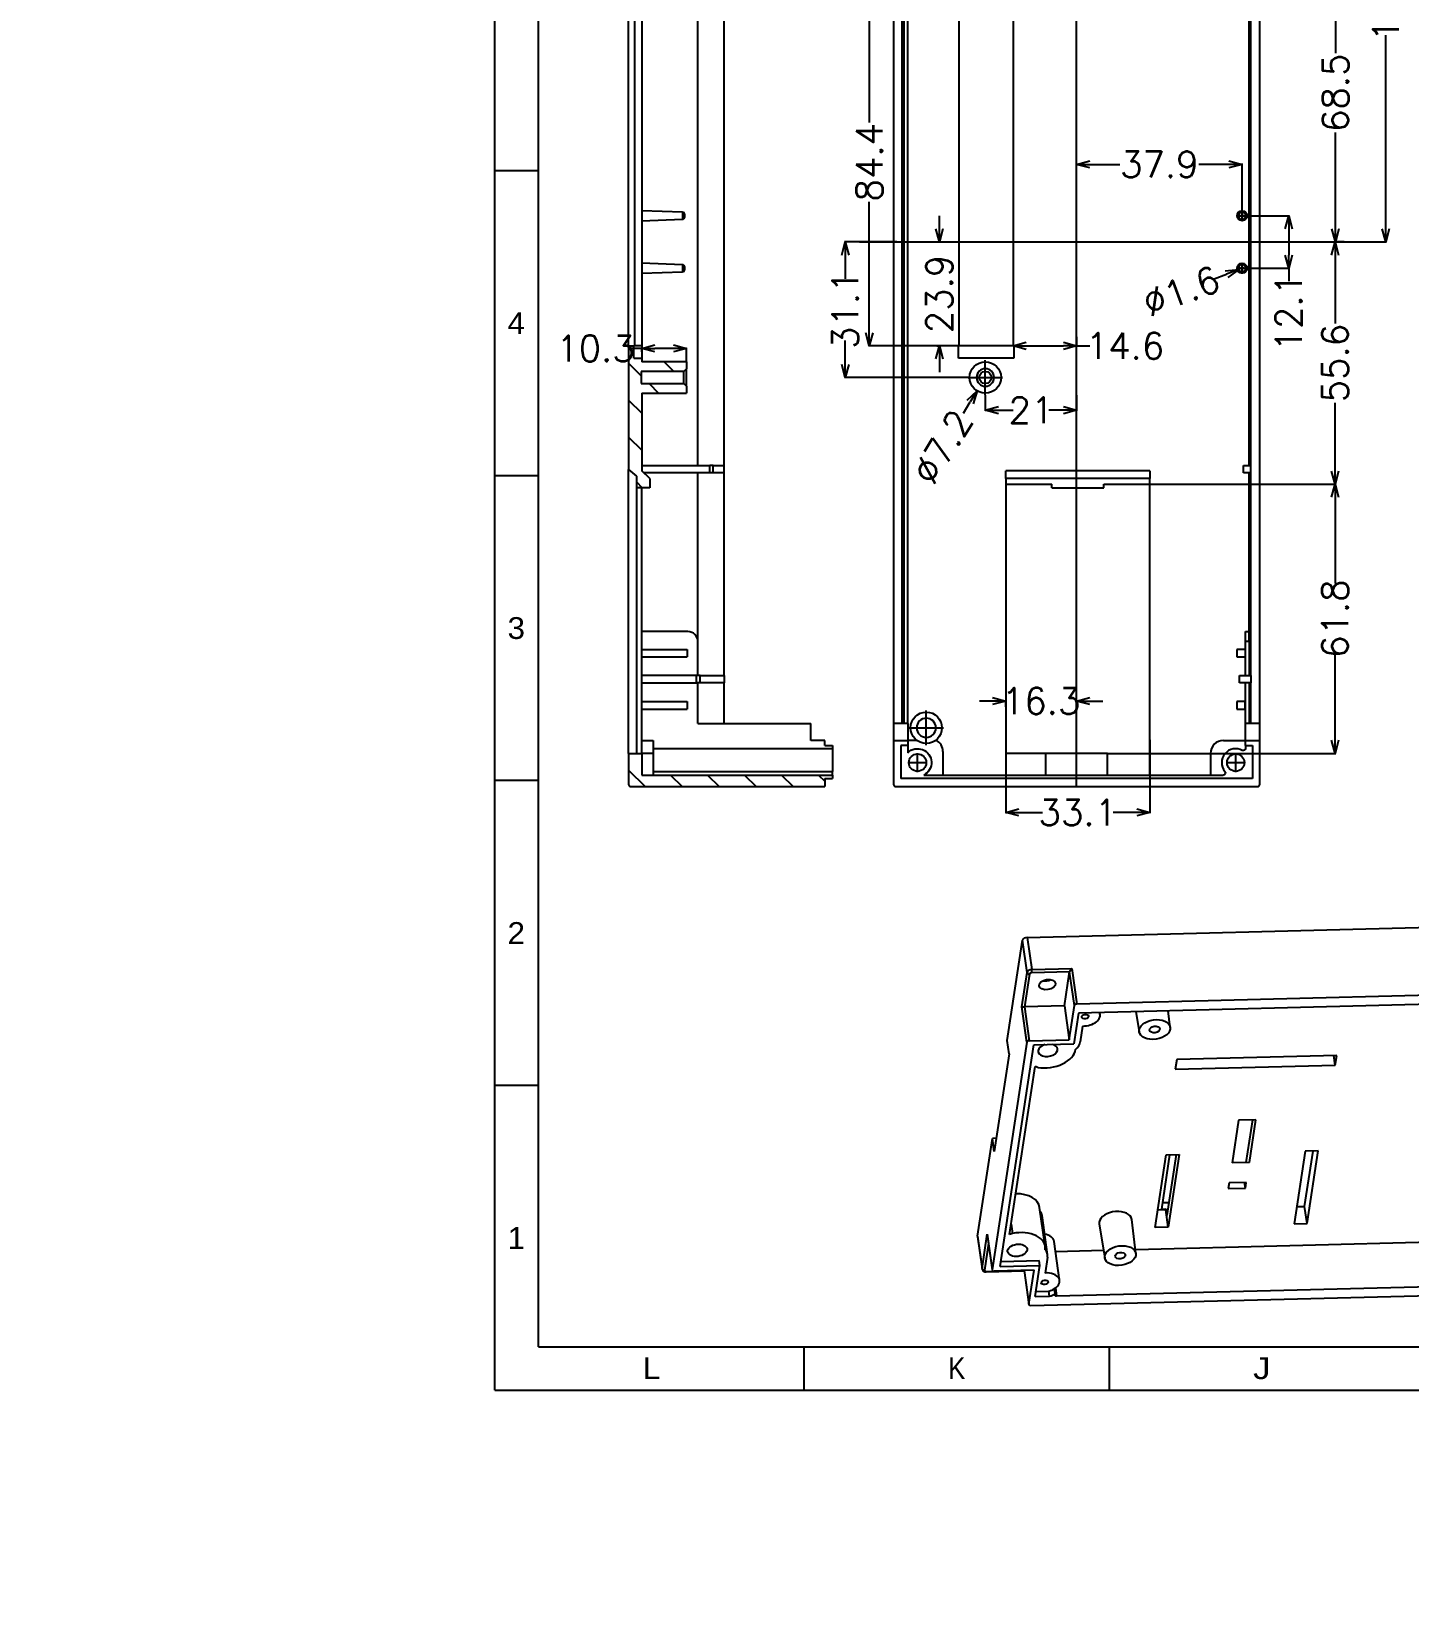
# Model space of a CAD drawing. Header units: millimetres. Extents: x 0 to 1895, y 0 to 1126.
# Drawn here: x 947.3 to 1263.3, y 433.8 to 794.7 of the extents above; entities that cross this region are included whole.
import ezdxf
from ezdxf.enums import TextEntityAlignment as Align
from ezdxf.lldxf.tags import DXFTag

# ---------------------------------------------------------------- set-up
doc = ezdxf.new("R2010")
doc.units = ezdxf.units.MM
doc.header["$MEASUREMENT"] = 0
doc.layers.get('0').update_dxf_attribs({"linetype": 'CONTINUOUS'})
doc.layers.get('Defpoints').update_dxf_attribs({"linetype": 'CONTINUOUS'})
doc.layers.add('1', color=7, linetype='CONTINUOUS')
doc.layers.add('2', color=7, linetype='CONTINUOUS')
doc.styles.get("Standard").update_dxf_attribs({"font": 'txt', "bigfont": 'gbcbig.shx'})
doc.styles.add('TEXTSTYLE_0', font='txt', dxfattribs={"width": 0.8})
tags = doc.linetypes.add('CENTER', pattern=[2, 1.25, -0.25, 0.25, -0.25]).pattern_tags.tags
tags[10:11] = [DXFTag(74, 4), DXFTag(75, 0), DXFTag(340, '0'), DXFTag(46, 0.0), DXFTag(50, 0.0), DXFTag(44, 0.0), DXFTag(45, 0.0)]
tags[8:9] = [DXFTag(74, 4), DXFTag(75, 0), DXFTag(340, '0'), DXFTag(46, 0.0), DXFTag(50, 0.0), DXFTag(44, 0.0), DXFTag(45, 0.0)]
tags[6:7] = [DXFTag(74, 4), DXFTag(75, 0), DXFTag(340, '0'), DXFTag(46, 0.0), DXFTag(50, 0.0), DXFTag(44, 0.0), DXFTag(45, 0.0)]
tags[4:5] = [DXFTag(74, 4), DXFTag(75, 0), DXFTag(340, '0'), DXFTag(46, 0.0), DXFTag(50, 0.0), DXFTag(44, 0.0), DXFTag(45, 0.0)]
doc.dimstyles.new('副本 (2)Standard', dxfattribs={"dimtxt": 6, "dimasz": 3, "dimexe": 0.18, "dimexo": 0.0625, "dimgap": 0.09, "dimtad": 0, "dimdec": 1, "dimzin": 0, "dimdsep": 46, "dimtxsty": 'Standard', "dimblk": 'OPEN30', "dimcen": 0.09, "dimclrd": 3, "dimclre": 3, "dimclrt": 6, "dimadec": 0, "dimazin": 0, "dimtfac": 1, "dimtdec": 4, "dimtofl": 0, "dimtmove": 0, "dimatfit": 3, "dimfxl": 0, "dimtolj": 1, "dimtzin": 0, "dimarcsym": 0})

# ---------------------------------------------------------------- blocks, each defined once
blk = doc.blocks.new('_Open30')
at = {"color": 0, "linetype": 'ByBlock', "lineweight": -2}
for p, q in [((-1, 0.27), (0, 0)), ((0, 0), (-1, -0.27)), ((0, 0), (-1, 0))]:
    blk.add_line(p, q, dxfattribs=at)
blk = doc.blocks.new('*D90')
at = {"color": 3, "lineweight": -2}
for p, q in [((1474.58, 685.23), (1475.88, 682.52)), ((1478.03, 677.83), (1478.21, 677.83)), ((1478.12, 677.74), (1478.12, 677.92))]:
    blk.add_line(p, q, dxfattribs=at)
at = {"layer": 'Defpoints', "color": 0}
for p in [(1477.17, 679.81), (1479.07, 675.84)]:
    blk.add_point(p, dxfattribs=at)
at = {"color": 3, "lineweight": -2, "xscale": 3, "yscale": 3, "zscale": 3, "rotation": 295.5766296386719}
blk.add_blockref('_Open30', (1477.17, 679.81), dxfattribs=at)
at = {"color": 6, "insert": (1470.66, 693.42), "char_height": 6, "attachment_point": 5, "rotation": 295.5766}
blk.add_mtext('\\A1;∅4.4', dxfattribs=at)
blk = doc.blocks.new('*D91')
at = {"color": 3, "lineweight": -2}
for p, q in [((1428.03, 857.83), (1428.21, 857.83)), ((1428.12, 857.74), (1428.12, 857.92)), ((1435, 853.37), (1432.49, 855))]:
    blk.add_line(p, q, dxfattribs=at)
at = {"layer": 'Defpoints', "color": 0}
for p in [(1426.27, 859.02), (1429.97, 856.63)]:
    blk.add_point(p, dxfattribs=at)
at = {"color": 3, "lineweight": -2, "xscale": 3, "yscale": 3, "zscale": 3, "rotation": 147.0817108154297}
blk.add_blockref('_Open30', (1429.97, 856.63), dxfattribs=at)
at = {"color": 6, "insert": (1442.63, 848.43), "char_height": 6, "attachment_point": 5, "rotation": 327.0817}
blk.add_mtext('\\A1;∅4.4', dxfattribs=at)
blk = doc.blocks.new('*D92')
at = {"color": 3, "lineweight": -2}
for p, q in [((1397.85, 874.83), (1407.85, 869.07)), ((1412.53, 866.33), (1412.71, 866.33)), ((1412.62, 866.24), (1412.62, 866.42))]:
    blk.add_line(p, q, dxfattribs=at)
at = {"layer": 'Defpoints', "color": 0}
for p in [(1410.45, 867.58), (1414.79, 865.08)]:
    blk.add_point(p, dxfattribs=at)
at = {"color": 3, "lineweight": -2, "xscale": 3, "yscale": 3, "zscale": 3, "rotation": 330.0817565917969}
blk.add_blockref('_Open30', (1410.45, 867.58), dxfattribs=at)
at = {"color": 6, "insert": (1393.44, 877.37), "char_height": 6, "attachment_point": 5, "rotation": 330.0817}
blk.add_mtext('\\A1;∅5', dxfattribs=at)
blk = doc.blocks.new('*D96')
at = {"color": 3, "lineweight": -2}
for p, q in [((1209.07, 861.48), (1258.22, 861.48)), ((1258.04, 858.48), (1258.04, 813.99)), ((1258.04, 749.33), (1258.04, 793.81)), ((1224.91, 746.33), (1258.22, 746.33))]:
    blk.add_line(p, q, dxfattribs=at)
at = {"layer": 'Defpoints', "color": 0}
for p in [(1209.01, 861.48), (1224.85, 746.33), (1258.04, 746.33)]:
    blk.add_point(p, dxfattribs=at)
at = {"color": 3, "lineweight": -2, "xscale": 3, "yscale": 3, "zscale": 3}
for p, rotation in [((1258.04, 861.48), 90), ((1258.04, 746.33), 270)]:
    blk.add_blockref('_Open30', p, dxfattribs=dict(at, rotation=rotation))
at = {"color": 6, "insert": (1258.04, 803.9), "char_height": 6, "attachment_point": 5, "rotation": 90}
blk.add_mtext('\\A1;115.2', dxfattribs=at)
blk = doc.blocks.new('*D99')
at = {"color": 3, "lineweight": -2}
for p, q in [((1206.64, 814.83), (1246.67, 814.83)), ((1246.49, 811.83), (1246.49, 789.67)), ((1246.49, 749.33), (1246.49, 771.49)), ((1248.47, 746.33), (1246.31, 746.33))]:
    blk.add_line(p, q, dxfattribs=at)
at = {"layer": 'Defpoints', "color": 0}
for p in [(1206.58, 814.83), (1246.49, 746.33), (1248.53, 746.33)]:
    blk.add_point(p, dxfattribs=at)
at = {"color": 3, "lineweight": -2, "xscale": 3, "yscale": 3, "zscale": 3}
for p, rotation in [((1246.49, 814.83), 90), ((1246.49, 746.33), 270)]:
    blk.add_blockref('_Open30', p, dxfattribs=dict(at, rotation=rotation))
at = {"color": 6, "insert": (1246.49, 780.58), "char_height": 6, "attachment_point": 5, "rotation": 90}
blk.add_mtext('\\A1;68.5', dxfattribs=at)
blk = doc.blocks.new('*D101')
at = {"color": 3, "lineweight": -2}
for p, q in [((1160.46, 806.83), (1139.37, 806.83)), ((1139.55, 803.83), (1139.55, 773.74)), ((1139.55, 725.48), (1139.55, 755.56)), ((1161.77, 722.48), (1139.37, 722.48))]:
    blk.add_line(p, q, dxfattribs=at)
at = {"layer": 'Defpoints', "color": 0}
for p in [(1139.55, 806.83), (1160.53, 806.83), (1161.83, 722.48)]:
    blk.add_point(p, dxfattribs=at)
at = {"color": 3, "lineweight": -2, "xscale": 3, "yscale": 3, "zscale": 3}
for p, rotation in [((1139.55, 806.83), 90), ((1139.55, 722.48), 270)]:
    blk.add_blockref('_Open30', p, dxfattribs=dict(at, rotation=rotation))
at = {"color": 6, "insert": (1139.55, 764.65), "char_height": 6, "attachment_point": 5, "rotation": 90}
blk.add_mtext('\\A1;84.4', dxfattribs=at)
blk = doc.blocks.new('*D102')
at = {"color": 3, "lineweight": -2}
for p, q in [((1172.53, 723.99), (1172.53, 722.31)), ((1175.53, 722.49), (1184.12, 722.49)), ((1187.12, 724.56), (1187.12, 722.31)), ((1187.12, 722.49), (1190.12, 722.49))]:
    blk.add_line(p, q, dxfattribs=at)
at = {"layer": 'Defpoints', "color": 0}
for p in [(1172.53, 724.05), (1187.12, 724.62), (1187.12, 722.49)]:
    blk.add_point(p, dxfattribs=at)
at = {"color": 3, "lineweight": -2, "xscale": 3, "yscale": 3, "zscale": 3, "rotation": 180}
blk.add_blockref('_Open30', (1172.53, 722.49), dxfattribs=at)
at = {"color": 3, "lineweight": -2, "xscale": 3, "yscale": 3, "zscale": 3}
blk.add_blockref('_Open30', (1187.12, 722.49), dxfattribs=at)
at = {"color": 6, "insert": (1198.21, 722.49), "char_height": 6, "attachment_point": 5}
blk.add_mtext('\\A1;14.6', dxfattribs=at)
blk = doc.blocks.new('*D103')
at = {"color": 3, "lineweight": -2}
for p, q in [((1166.17, 711.21), (1166.17, 707.55)), ((1187.12, 711.21), (1187.12, 707.55)), ((1169.17, 707.73), (1172.56, 707.73)), ((1184.12, 707.73), (1180.74, 707.73))]:
    blk.add_line(p, q, dxfattribs=at)
at = {"layer": 'Defpoints', "color": 0}
for p in [(1166.17, 711.27), (1187.12, 711.27), (1187.12, 707.73)]:
    blk.add_point(p, dxfattribs=at)
at = {"color": 3, "lineweight": -2, "xscale": 3, "yscale": 3, "zscale": 3, "rotation": 180}
blk.add_blockref('_Open30', (1166.17, 707.73), dxfattribs=at)
at = {"color": 3, "lineweight": -2, "xscale": 3, "yscale": 3, "zscale": 3}
blk.add_blockref('_Open30', (1187.12, 707.73), dxfattribs=at)
at = {"color": 6, "insert": (1176.65, 707.73), "char_height": 6, "attachment_point": 5}
blk.add_mtext('\\A1;21', dxfattribs=at)
blk = doc.blocks.new('*D104')
at = {"color": 3, "lineweight": -2}
for p, q in [((1145.85, 746.33), (1133.85, 746.33)), ((1134.03, 743.33), (1134.03, 737.87)), ((1134.03, 718.23), (1134.03, 723.69)), ((1162.15, 715.23), (1133.85, 715.23))]:
    blk.add_line(p, q, dxfattribs=at)
at = {"layer": 'Defpoints', "color": 0}
for p in [(1134.03, 746.33), (1145.91, 746.33), (1162.21, 715.23)]:
    blk.add_point(p, dxfattribs=at)
at = {"color": 3, "lineweight": -2, "xscale": 3, "yscale": 3, "zscale": 3}
for p, rotation in [((1134.03, 746.33), 90), ((1134.03, 715.23), 270)]:
    blk.add_blockref('_Open30', p, dxfattribs=dict(at, rotation=rotation))
at = {"color": 6, "insert": (1134.03, 730.78), "char_height": 6, "attachment_point": 5, "rotation": 90}
blk.add_mtext('\\A1;31.1', dxfattribs=at)
blk = doc.blocks.new('*D105')
at = {"color": 3, "lineweight": -2}
for p, q in [((1155.62, 749.33), (1155.62, 752.33)), ((1155.03, 746.33), (1155.8, 746.33)), ((1155.03, 722.48), (1155.8, 722.48)), ((1155.62, 719.48), (1155.62, 716.48))]:
    blk.add_line(p, q, dxfattribs=at)
at = {"layer": 'Defpoints', "color": 0}
for p in [(1154.97, 746.33), (1155.62, 746.33), (1154.97, 722.48)]:
    blk.add_point(p, dxfattribs=at)
at = {"color": 3, "lineweight": -2, "xscale": 3, "yscale": 3, "zscale": 3}
for p, rotation in [((1155.62, 746.33), 270), ((1155.62, 722.48), 90)]:
    blk.add_blockref('_Open30', p, dxfattribs=dict(at, rotation=rotation))
at = {"color": 6, "insert": (1155.62, 734.4), "char_height": 6, "attachment_point": 5, "rotation": 90}
blk.add_mtext('\\A1;23.9', dxfattribs=at)
blk = doc.blocks.new('*D106')
at = {"color": 3, "lineweight": -2}
for p, q in [((1203.94, 632.06), (1203.94, 615.22)), ((1170.84, 630.43), (1170.84, 615.22)), ((1173.84, 615.4), (1179.3, 615.4)), ((1200.94, 615.4), (1195.48, 615.4))]:
    blk.add_line(p, q, dxfattribs=at)
at = {"layer": 'Defpoints', "color": 0}
for p in [(1203.94, 632.12), (1170.84, 630.49), (1203.94, 615.4)]:
    blk.add_point(p, dxfattribs=at)
at = {"color": 3, "lineweight": -2, "xscale": 3, "yscale": 3, "zscale": 3, "rotation": 180}
blk.add_blockref('_Open30', (1170.84, 615.4), dxfattribs=at)
at = {"color": 3, "lineweight": -2, "xscale": 3, "yscale": 3, "zscale": 3}
blk.add_blockref('_Open30', (1203.94, 615.4), dxfattribs=at)
at = {"color": 6, "insert": (1187.39, 615.4), "char_height": 6, "attachment_point": 5}
blk.add_mtext('\\A1;33.1', dxfattribs=at)
blk = doc.blocks.new('*D107')
at = {"color": 3, "lineweight": -2}
for p, q in [((1201.32, 690.76), (1246.58, 690.76)), ((1246.4, 687.76), (1246.4, 667.95)), ((1246.4, 631.96), (1246.4, 651.77)), ((1201.32, 628.96), (1246.58, 628.96))]:
    blk.add_line(p, q, dxfattribs=at)
at = {"layer": 'Defpoints', "color": 0}
for p in [(1201.26, 690.76), (1246.4, 690.76), (1201.26, 628.96)]:
    blk.add_point(p, dxfattribs=at)
at = {"color": 3, "lineweight": -2, "xscale": 3, "yscale": 3, "zscale": 3}
for p, rotation in [((1246.4, 690.76), 90), ((1246.4, 628.96), 270)]:
    blk.add_blockref('_Open30', p, dxfattribs=dict(at, rotation=rotation))
at = {"color": 6, "insert": (1246.4, 659.86), "char_height": 6, "attachment_point": 5, "rotation": 90}
blk.add_mtext('\\A1;61.8', dxfattribs=at)
blk = doc.blocks.new('*D108')
at = {"color": 3, "lineweight": -2}
for p, q in [((1167.84, 640.97), (1164.84, 640.97)), ((1170.84, 639.66), (1170.84, 641.15)), ((1187.12, 639.66), (1187.12, 641.15)), ((1190.12, 640.97), (1193.12, 640.97))]:
    blk.add_line(p, q, dxfattribs=at)
at = {"layer": 'Defpoints', "color": 0}
for p in [(1170.84, 640.97), (1170.84, 639.6), (1187.12, 639.6)]:
    blk.add_point(p, dxfattribs=at)
at = {"color": 3, "lineweight": -2, "xscale": 3, "yscale": 3, "zscale": 3}
blk.add_blockref('_Open30', (1170.84, 640.97), dxfattribs=at)
at = {"color": 3, "lineweight": -2, "xscale": 3, "yscale": 3, "zscale": 3, "rotation": 180}
blk.add_blockref('_Open30', (1187.12, 640.97), dxfattribs=at)
at = {"color": 6, "insert": (1178.98, 640.97), "char_height": 6, "attachment_point": 5}
blk.add_mtext('\\A1;16.3', dxfattribs=at)
blk = doc.blocks.new('*D109')
at = {"color": 3, "lineweight": -2}
for p, q in [((1232.5, 746.33), (1246.58, 746.33)), ((1246.4, 743.33), (1246.4, 727.63)), ((1246.4, 693.76), (1246.4, 709.45)), ((1208.44, 690.76), (1246.58, 690.76))]:
    blk.add_line(p, q, dxfattribs=at)
at = {"layer": 'Defpoints', "color": 0}
for p in [(1232.44, 746.33), (1246.4, 746.33), (1208.38, 690.76)]:
    blk.add_point(p, dxfattribs=at)
at = {"color": 3, "lineweight": -2, "xscale": 3, "yscale": 3, "zscale": 3}
for p, rotation in [((1246.4, 746.33), 90), ((1246.4, 690.76), 270)]:
    blk.add_blockref('_Open30', p, dxfattribs=dict(at, rotation=rotation))
at = {"color": 6, "insert": (1246.4, 718.54), "char_height": 6, "attachment_point": 5, "rotation": 90}
blk.add_mtext('\\A1;55.6', dxfattribs=at)
blk = doc.blocks.new('*D110')
at = {"color": 3, "lineweight": -2}
for p, q in [((1226.39, 752.36), (1235.95, 752.36)), ((1235.77, 749.36), (1235.77, 743.3)), ((1226.39, 740.3), (1235.95, 740.3)), ((1235.77, 740.3), (1235.77, 737.3))]:
    blk.add_line(p, q, dxfattribs=at)
at = {"layer": 'Defpoints', "color": 0}
for p in [(1226.33, 752.36), (1226.33, 740.3), (1235.77, 740.3)]:
    blk.add_point(p, dxfattribs=at)
at = {"color": 3, "lineweight": -2, "xscale": 3, "yscale": 3, "zscale": 3}
for p, rotation in [((1235.77, 752.36), 90), ((1235.77, 740.3), 270)]:
    blk.add_blockref('_Open30', p, dxfattribs=dict(at, rotation=rotation))
at = {"color": 6, "insert": (1235.77, 730.21), "char_height": 6, "attachment_point": 5, "rotation": 90}
blk.add_mtext('\\A1;12.1', dxfattribs=at)
blk = doc.blocks.new('*D111')
at = {"color": 3, "lineweight": -2}
for p, q in [((1187.12, 759.71), (1187.12, 764.33)), ((1190.12, 764.15), (1197, 764.15)), ((1222.07, 764.15), (1215.18, 764.15)), ((1225.07, 753.68), (1225.07, 764.33))]:
    blk.add_line(p, q, dxfattribs=at)
at = {"layer": 'Defpoints', "color": 0}
for p in [(1187.12, 764.15), (1187.12, 759.65), (1225.07, 753.62)]:
    blk.add_point(p, dxfattribs=at)
at = {"color": 3, "lineweight": -2, "xscale": 3, "yscale": 3, "zscale": 3, "rotation": 180}
blk.add_blockref('_Open30', (1187.12, 764.15), dxfattribs=at)
at = {"color": 3, "lineweight": -2, "xscale": 3, "yscale": 3, "zscale": 3}
blk.add_blockref('_Open30', (1225.07, 764.15), dxfattribs=at)
at = {"color": 6, "insert": (1206.09, 764.15), "char_height": 6, "attachment_point": 5}
blk.add_mtext('\\A1;37.9', dxfattribs=at)
blk = doc.blocks.new('*D112')
at = {"color": 3, "lineweight": -2}
for p, q in [((1166.08, 715.23), (1166.26, 715.23)), ((1166.17, 715.14), (1166.17, 715.32)), ((1161.14, 707.05), (1162.71, 709.61))]:
    blk.add_line(p, q, dxfattribs=at)
at = {"layer": 'Defpoints', "color": 0}
for p in [(1168.06, 718.29), (1164.28, 712.16)]:
    blk.add_point(p, dxfattribs=at)
at = {"color": 3, "lineweight": -2, "xscale": 3, "yscale": 3, "zscale": 3, "rotation": 58.37727737426758}
blk.add_blockref('_Open30', (1164.28, 712.16), dxfattribs=at)
at = {"color": 6, "insert": (1156.37, 699.31), "char_height": 6, "attachment_point": 5, "rotation": 58.3773}
blk.add_mtext('\\A1;∅7.2', dxfattribs=at)
blk = doc.blocks.new('*D113')
at = {"color": 3, "lineweight": -2}
for p, q in [((1224.98, 740.3), (1225.16, 740.3)), ((1225.07, 740.21), (1225.07, 740.39)), ((1218.68, 737.9), (1221.49, 738.96))]:
    blk.add_line(p, q, dxfattribs=at)
at = {"layer": 'Defpoints', "color": 0}
for p in [(1224.3, 740.01), (1225.84, 740.59)]:
    blk.add_point(p, dxfattribs=at)
at = {"color": 3, "lineweight": -2, "xscale": 3, "yscale": 3, "zscale": 3, "rotation": 20.55962371826172}
blk.add_blockref('_Open30', (1224.3, 740.01), dxfattribs=at)
at = {"color": 6, "insert": (1211.11, 735.06), "char_height": 6, "attachment_point": 5, "rotation": 20.5596}
blk.add_mtext('\\A1;∅1.6', dxfattribs=at)
blk = doc.blocks.new('*D115')
at = {"color": 3, "lineweight": -2}
for p, q in [((1087.33, 721.89), (1084.33, 721.89)), ((1087.33, 721.1), (1087.33, 722.07)), ((1094.63, 721.89), (1090.33, 721.89)), ((1097.63, 718.89), (1097.63, 722.07))]:
    blk.add_line(p, q, dxfattribs=at)
at = {"layer": 'Defpoints', "color": 0}
for p in [(1087.33, 721.89), (1087.33, 721.03), (1097.63, 718.83)]:
    blk.add_point(p, dxfattribs=at)
at = {"color": 3, "lineweight": -2, "xscale": 3, "yscale": 3, "zscale": 3, "rotation": 180}
blk.add_blockref('_Open30', (1087.33, 721.89), dxfattribs=at)
at = {"color": 3, "lineweight": -2, "xscale": 3, "yscale": 3, "zscale": 3}
blk.add_blockref('_Open30', (1097.63, 721.89), dxfattribs=at)
at = {"color": 6, "insert": (1076.74, 721.89), "char_height": 6, "attachment_point": 5}
blk.add_mtext('\\A1;10.3', dxfattribs=at)
blk = doc.blocks.new('HJGHJ')
at = {"layer": '1', "color": 21}
for p, q in [((9615.51, 1608.69), (9677.03, 1846.3)), ((9684.41, 1845.27), (9677.03, 1846.3)), ((9685.13, 1845.99), (9677.75, 1847.02)), ((9682.12, 1836.41), (9684.41, 1845.27)), ((9685.09, 1845.08), (9682.92, 1836.71)), ((9692.49, 1842.65), (9685.32, 1845.94)), ((9692.45, 1842.25), (9685.5, 1845.43)), ((9690.72, 1835.6), (9692.45, 1842.25)), ((9700.22, 1841.16), (9692.45, 1842.25)), ((9700.58, 1841.52), (9692.49, 1842.65)), ((9697.92, 1832.3), (9700.22, 1841.16)), ((9748.64, 1819.51), (9700.63, 1841.51)), ((9690.64, 1835.63), (9682.86, 1836.71)), ((9700.8, 1839.55), (9698.52, 1830.74)), ((9746.43, 1818.27), (9700.72, 1839.22)), ((9747.6, 1818.11), (9700.8, 1839.55)), ((9690.28, 1835.27), (9633.35, 1615.38)), ((9692.01, 1833.72), (9635.43, 1615.18)), ((9690.28, 1835.27), (9682.12, 1836.41)), ((9690.69, 1835.61), (9697.92, 1832.3)), ((9691.93, 1833.39), (9697.36, 1830.9)), ((9692.01, 1833.72), (9698.52, 1830.74)), ((9704.64, 1833.07), (9731.5, 1820.77)), ((9704.94, 1835.78), (9740.44, 1819.52)), ((9705.01, 1835.07), (9704.94, 1835.78)), ((9697.61, 1828.86), (9694.24, 1830.4)), ((9698.52, 1830.74), (9697.36, 1830.9)), ((9690.49, 1827.82), (9691.71, 1827.65)), ((9693.88, 1829.29), (9698.16, 1828.69)), ((9693.91, 1829.37), (9697.61, 1828.86)), ((9699.19, 1828.82), (9700.13, 1828.69)), ((9731.12, 1820.26), (9731.5, 1820.77)), ((9731.12, 1820.26), (9740.05, 1819.01)), ((9740.44, 1819.52), (9731.5, 1820.77)), ((9740.05, 1819.01), (9740.44, 1819.52)), ((9748.81, 1818.89), (9746.51, 1810.03)), ((9691.53, 1816.58), (9687.74, 1817.2)), ((9746.43, 1818.27), (9744.15, 1809.46)), ((9747.6, 1818.11), (9745.32, 1809.29)), ((9747.6, 1818.11), (9746.43, 1818.27)), ((9746.54, 1810.02), (9748.14, 1816.19)), ((9746.65, 1809.97), (9748.24, 1816.12)), ((9685.87, 1810), (9690.53, 1809.45)), ((9732.69, 1810.81), (9741.62, 1809.56)), ((9732.69, 1810.81), (9741.62, 1809.56)), ((9732.69, 1810.81), (9734.13, 1810.15)), ((9732.69, 1810.81), (9732.69, 1810.81)), ((9743.07, 1808.9), (9734.13, 1810.15)), ((9744.45, 1807.39), (9735.51, 1808.64)), ((9735.51, 1808.64), (9737.43, 1807.76)), ((9741.62, 1809.56), (9741.62, 1809.56)), ((9743.07, 1808.9), (9741.62, 1809.56)), ((9745.32, 1809.29), (9744.15, 1809.46)), ((9750.66, 1806.47), (9744.15, 1809.46)), ((9751.82, 1806.31), (9745.32, 1809.29)), ((9746.51, 1810.03), (9753.74, 1806.72)), ((9696.46, 1592.5), (9751.82, 1806.31)), ((9696.97, 1586.22), (9753.91, 1806.11)), ((9737.43, 1807.76), (9746.37, 1806.51)), ((9746.37, 1806.51), (9744.45, 1807.39)), ((9749.43, 1801.75), (9750.66, 1806.47)), ((9751.82, 1806.31), (9750.66, 1806.47)), ((9740.49, 1802.96), (9738.39, 1794.85)), ((9738.89, 1803.19), (9747.82, 1801.94)), ((9749.43, 1801.75), (9748.11, 1801.93)), ((9685.6, 1764.15), (9694.8, 1799.69)), ((9696.83, 1798.77), (9687.62, 1763.22)), ((9696.83, 1798.77), (9694.64, 1799.07)), ((9694.8, 1799.69), (9696.83, 1798.77)), ((9739.25, 1794.72), (9731.51, 1795.97)), ((9713.95, 1786.68), (9714.7, 1789.56)), ((9729.28, 1779.66), (9713.95, 1786.68)), ((9726.06, 1783.09), (9714.4, 1788.43)), ((9714.7, 1789.56), (9730.02, 1782.53)), ((9736.56, 1787.78), (9714.82, 1703.84)), ((9730.46, 1788.5), (9738.25, 1787.59)), ((9725.61, 1781.34), (9726.06, 1783.09)), ((9730.02, 1782.53), (9726.06, 1783.09)), ((9730.02, 1782.53), (9729.28, 1779.66)), ((9703.86, 1777.81), (9702.87, 1773.97)), ((9712.7, 1772.98), (9703.68, 1777.12)), ((9712.88, 1773.67), (9703.86, 1777.81)), ((9702.87, 1773.97), (9711.89, 1769.84)), ((9712.88, 1773.67), (9711.89, 1769.84)), ((9717.1, 1771.74), (9716.11, 1767.9)), ((9718.32, 1771.18), (9717.1, 1771.74)), ((9718.32, 1771.18), (9717.01, 1771.36)), ((9717.33, 1767.35), (9718.32, 1771.18)), ((9716.11, 1767.9), (9717.33, 1767.35)), ((9687.62, 1763.22), (9685.6, 1764.15)), ((9706.71, 1758.71), (9705.96, 1755.83)), ((9719.42, 1752.11), (9706.53, 1758.02)), ((9722.04, 1751.68), (9706.71, 1758.71)), ((9705.96, 1755.83), (9721.29, 1748.81)), ((9706.15, 1756.57), (9717.61, 1751.32)), ((9716.62, 1753.4), (9716.24, 1751.95)), ((9717.61, 1751.32), (9717.87, 1752.33)), ((9718.07, 1752.24), (9717.62, 1750.49)), ((9719.42, 1752.11), (9717.87, 1752.33)), ((9717.87, 1752.33), (9718.07, 1752.24)), ((9722.04, 1751.68), (9718.07, 1752.24)), ((9721.29, 1748.81), (9722.04, 1751.68)), ((9677.95, 1734.59), (9668.74, 1699.05)), ((9670.77, 1698.12), (9679.97, 1733.67)), ((9679.97, 1733.67), (9677.78, 1733.97)), ((9679.97, 1733.67), (9677.95, 1734.59)), ((9667.96, 1725.57), (9664.17, 1726.18)), ((9662.31, 1718.98), (9666.97, 1718.44)), ((9715.68, 1703.7), (9707.94, 1704.95)), ((9668.74, 1699.05), (9670.77, 1698.12)), ((9712.99, 1696.77), (9691.26, 1612.82)), ((9706.89, 1697.48), (9714.69, 1696.57)), ((9661.09, 1669.49), (9651.89, 1633.95)), ((9653.91, 1633.02), (9663.11, 1668.57)), ((9663.11, 1668.57), (9660.93, 1668.87)), ((9663.11, 1668.57), (9661.09, 1669.49)), ((9680.98, 1659.36), (9680.24, 1656.48)), ((9680.24, 1656.48), (9695.57, 1649.46)), ((9692.35, 1652.89), (9680.69, 1658.23)), ((9696.31, 1652.33), (9680.98, 1659.36)), ((9691.9, 1651.14), (9692.35, 1652.89)), ((9696.31, 1652.33), (9692.35, 1652.89)), ((9695.57, 1649.46), (9696.31, 1652.33)), ((9670.15, 1647.61), (9669.15, 1643.77)), ((9678.99, 1642.78), (9669.97, 1646.92)), ((9679.17, 1643.47), (9670.15, 1647.61)), ((9669.15, 1643.77), (9678.18, 1639.64)), ((9679.17, 1643.47), (9678.18, 1639.64)), ((9683.39, 1641.53), (9682.4, 1637.7)), ((9684.61, 1640.98), (9683.3, 1641.16)), ((9684.61, 1640.98), (9683.39, 1641.53)), ((9683.61, 1637.15), (9684.61, 1640.98)), ((9644.4, 1634.55), (9640.6, 1635.16)), ((9682.4, 1637.7), (9683.61, 1637.15)), ((9651.89, 1633.95), (9653.91, 1633.02)), ((9638.74, 1627.96), (9643.4, 1627.42)), ((9672.25, 1625.63), (9673, 1628.51)), ((9672.82, 1627.82), (9685.71, 1621.91)), ((9673, 1628.51), (9688.32, 1621.48)), ((9687.58, 1618.61), (9672.25, 1625.63)), ((9672.44, 1626.37), (9683.9, 1621.12)), ((9682.53, 1621.75), (9682.91, 1623.2)), ((9683.9, 1621.12), (9684.16, 1622.13)), ((9684.36, 1622.04), (9683.91, 1620.29)), ((9684.16, 1622.13), (9685.71, 1621.91)), ((9684.16, 1622.13), (9684.36, 1622.04)), ((9688.32, 1621.48), (9684.36, 1622.04)), ((9688.32, 1621.48), (9687.58, 1618.61)), ((9637.1, 1619.87), (9636.66, 1619.93)), ((9622.89, 1607.66), (9625.19, 1616.52)), ((9625.74, 1615.86), (9623.57, 1607.47)), ((9625.19, 1616.52), (9633.35, 1615.38)), ((9632.97, 1612.54), (9625.74, 1615.86)), ((9633.51, 1614.77), (9625.74, 1615.86)), ((9640.74, 1611.46), (9633.51, 1614.77)), ((9635.43, 1615.18), (9641.94, 1612.2)), ((9638.55, 1615.3), (9641.92, 1613.76)), ((9692.12, 1612.68), (9684.37, 1613.94)), ((9632.97, 1612.54), (9630.68, 1603.68)), ((9632.97, 1612.54), (9640.74, 1611.46)), ((9638.45, 1602.59), (9640.74, 1611.46)), ((9639.65, 1603.38), (9641.94, 1612.2)), ((9615.51, 1608.69), (9622.89, 1607.66)), ((9623.22, 1606.44), (9615.84, 1607.47)), ((9637.01, 1597.77), (9615.84, 1607.47)), ((9630.45, 1603.12), (9623.22, 1606.44)), ((9623.74, 1606.86), (9630.68, 1603.68)), ((9683.33, 1606.46), (9691.12, 1605.55)), ((9689.43, 1605.75), (9686.66, 1595.08)), ((9638.61, 1601.98), (9630.45, 1603.12)), ((9630.68, 1603.68), (9638.45, 1602.59)), ((9686.45, 1581.94), (9639.65, 1603.38)), ((9644.87, 1602.8), (9644.49, 1602.3)), ((9679.98, 1586.03), (9644.49, 1602.3)), ((9638.61, 1601.98), (9686.62, 1579.98)), ((9640.04, 1597.34), (9637.01, 1597.77)), ((9640.04, 1597.34), (9660.69, 1587.88)), ((9693.21, 1594.16), (9684.27, 1595.41)), ((9684.79, 1593.12), (9675.86, 1594.37)), ((9686.76, 1593.12), (9677.83, 1594.37)), ((9687.31, 1592.96), (9690.68, 1591.42)), ((9694.65, 1592.75), (9696.46, 1592.5)), ((9695.89, 1592.37), (9694.72, 1592.53)), ((9657.88, 1589.17), (9657.66, 1588.3)), ((9678.31, 1578.84), (9657.66, 1588.3)), ((9660.69, 1587.88), (9657.66, 1588.3)), ((9685.37, 1582.43), (9687.57, 1590.91)), ((9686.45, 1581.94), (9688.73, 1590.75)), ((9689.33, 1589.19), (9687.04, 1580.33)), ((9688.73, 1590.75), (9687.57, 1590.91)), ((9695.24, 1587.77), (9688.73, 1590.75)), ((9696.56, 1585.88), (9689.33, 1589.19)), ((9694.16, 1588.26), (9694.9, 1591.13)), ((9696.07, 1590.97), (9694.9, 1591.13)), ((9695.24, 1587.77), (9696.07, 1590.97)), ((9677.77, 1587.04), (9679.91, 1586.74)), ((9679.91, 1586.74), (9679.98, 1586.03)), ((9686.62, 1578.58), (9688.79, 1586.96)), ((9686.72, 1578.51), (9688.9, 1586.94)), ((9688.76, 1586.98), (9688.79, 1586.96)), ((9688.79, 1586.96), (9696.56, 1585.88)), ((9688.84, 1586.95), (9696.62, 1585.86)), ((9678.46, 1581.12), (9686.62, 1579.98)), ((9685.69, 1577.81), (9678.46, 1581.12)), ((9678.59, 1581.1), (9686.68, 1579.97)), ((9680.56, 1580.82), (9686.21, 1578.23)), ((9678.31, 1578.84), (9685.69, 1577.81)), ((9678.42, 1578.81), (9685.8, 1577.78))]:
    blk.add_line(p, q, dxfattribs=at)
for centre, major_axis, ratio, start_param, end_param in [((9677.61, 1846.03), (-0.138, -0.99), 0.619957, 3.141617, 4.528851), ((9684.99, 1845), (-0.138, -0.99), 0.619957, 3.136586, 4.528851), ((9684.7, 1845.13), (0.484, -0.125), 0.143203, 0.676944, 2.24774), ((9685.38, 1844.95), (0.069, 0.495), 0.619957, 6.099647, 7.670444), ((9685.12, 1845.48), (-0.208, -0.455), 0.771457, 1.797804, 3.142797), ((9684.68, 1840.34), (-0.26, -1.88), 0.619957, 1.046985, 2.09451), ((9692.35, 1842.17), (-0.142, -0.485), 0.148387, 1.776069, 3.119839), ((9700.51, 1841.03), (0.069, 0.495), 0.619957, 6.099647, 7.670444), ((9682.41, 1836.27), (0.568, 0.38), 0.409129, 0.430265, 1.817499), ((9700.99, 1835.08), (0.31, 2.23), 0.619957, 0, 1.000057), ((9700.99, 1835.08), (0.31, 2.23), 0.619957, 2.958055, 6.283185), ((9690.57, 1835.13), (0.069, 0.495), 0.619957, 6.099647, 7.670444), ((9701.01, 1835.03), (-0.89, -6.34), 0.619957, 6.091835, 7.946815), ((9700.99, 1835.08), (0.31, 2.23), 0.619957, 1.774361, 2.958055), ((9692.19, 1831.07), (-0.48, -3.42), 0.619957, 5.702836, 7.742971), ((9698.85, 1833.65), (-0.69, -4.95), 0.619957, 6.099647, 6.679549), ((9734.24, 1816.95), (0.89, 6.34), 0.619957, 1.110887, 2.965867), ((9743.18, 1815.71), (0.89, 6.34), 0.619957, 1.110887, 2.965867), ((9748.52, 1819.03), (0.069, 0.495), 0.619957, 4.528851, 6.099647), ((9747.85, 1816.32), (0.069, 0.495), 0.619957, 4.528851, 5.007943), ((9747.75, 1816.24), (0.484, -0.125), 0.143203, 6.28317, 6.960129), ((9736.75, 1813.43), (-0.69, -4.95), 0.619957, 5.519818, 6.099647), ((9745.69, 1812.18), (-0.69, -4.95), 0.619957, 5.519818, 6.099647), ((9739.36, 1806.61), (0.48, 3.42), 0.619957, 1.314731, 3.141591), ((9748.3, 1805.36), (0.48, 3.42), 0.619957, 1.314731, 3.710662), ((9753.62, 1806.24), (0.069, 0.495), 0.619957, 4.528851, 6.099647), ((9749.15, 1801.88), (-0.069, -0.495), 0.619957, 1.387258, 3.710662), ((9730.95, 1792.24), (0.52, 3.74), 0.619957, 0, 2.958055), ((9730.95, 1792.24), (0.52, 3.74), 0.619957, 6.269391, 6.283185), ((9730.95, 1792.24), (0.52, 3.74), 0.619957, 2.958055, 3.155386), ((9707.38, 1701.22), (0.52, 3.74), 0.619957, 0, 2.958055), ((9707.38, 1701.22), (0.52, 3.74), 0.619957, 6.269391, 6.283185), ((9707.38, 1701.22), (0.52, 3.74), 0.619957, 2.958055, 3.155386), ((9636.62, 1616.46), (0.48, 3.42), 0.619957, 4.456324, 6.496459), ((9625.48, 1616.39), (0.361, -0.54), 0.282476, 4.282148, 5.852945), ((9633.64, 1615.25), (0.069, 0.495), 0.619957, 1.387258, 2.958055), ((9640.68, 1608.97), (-0.69, -4.95), 0.619957, 2.378154, 2.958055), ((9683.82, 1610.2), (0.52, 3.74), 0.619957, 0, 2.958055), ((9683.82, 1610.2), (0.52, 3.74), 0.619957, 6.269391, 6.283185), ((9625.14, 1610.39), (-0.26, -1.88), 0.619957, 1.046985, 2.09451), ((9641.74, 1606.11), (0.89, 6.34), 0.619957, 4.25248, 6.10746), ((9616.09, 1608.43), (-0.138, -0.99), 0.619957, 4.528851, 6.099647), ((9623.47, 1607.39), (-0.138, -0.99), 0.619957, 4.528851, 6.099647), ((9623.18, 1607.53), (-0.484, 0.125), 0.143203, 3.818536, 5.389333), ((9623.35, 1606.91), (-0.208, -0.455), 0.771457, 0.227007, 1.797804), ((9623.86, 1607.34), (0.069, 0.495), 0.619957, 1.387258, 2.958055), ((9641.7, 1606.09), (0.31, 2.23), 0.619957, 1.774361, 2.958055), ((9641.7, 1606.09), (0.31, 2.23), 0.619957, 0, 1.000057), ((9641.7, 1606.09), (0.31, 2.23), 0.619957, 2.958055, 6.283185), ((9683.82, 1610.2), (0.52, 3.74), 0.619957, 2.958055, 3.155386), ((9630.58, 1603.6), (-0.142, -0.485), 0.148387, 0.205273, 1.776069), ((9638.74, 1602.46), (0.069, 0.495), 0.619957, 1.387258, 2.958055), ((9683.79, 1591.99), (-0.48, -3.42), 0.619957, 3.14162, 4.253444), ((9674.97, 1588.03), (-0.89, -6.34), 0.619957, 3.141595, 4.486079), ((9677.14, 1589.42), (-0.69, -4.95), 0.619957, 3.141593, 3.472237), ((9683.91, 1586.78), (-0.89, -6.34), 0.619957, 2.950242, 4.805223), ((9686.07, 1588.17), (-0.69, -4.95), 0.619957, 2.958055, 3.537956), ((9692.73, 1590.74), (-0.48, -3.42), 0.619957, 2.205447, 4.601378), ((9692.73, 1590.74), (-0.48, -3.42), 0.619957, 1.770289, 2.205447), ((9696.17, 1592.63), (-0.069, -0.495), 0.619957, 5.34704, 7.670444), ((9693.9, 1590.58), (-0.48, -3.42), 0.619957, 1.770289, 2.205447), ((9688.53, 1587.5), (0.361, -0.54), 0.282476, 5.852945, 6.036507), ((9696.69, 1586.36), (0.069, 0.495), 0.619957, 2.958055, 4.528851), ((9678.59, 1581.6), (0.675, -0.197), 0.703616, 4.734124, 4.917686), ((9678.56, 1579.8), (-0.138, -0.99), 0.619957, 6.099647, 6.283209), ((9685.82, 1578.29), (0.208, 0.455), 0.771457, 3.3686, 4.939396), ((9685.94, 1578.77), (-0.138, -0.99), 0.619957, 6.099647, 6.278178), ((9686.33, 1578.71), (0.069, 0.495), 0.619957, 2.958055, 4.528851), ((9686.75, 1580.46), (0.069, 0.495), 0.619957, 2.958055, 4.528851), ((9686.23, 1578.63), (-0.484, 0.125), 0.143203, 3.14113, 3.818536)]:
    blk.add_ellipse(centre, major_axis=major_axis, ratio=ratio, start_param=start_param, end_param=end_param, dxfattribs=at)
for centre, major_axis in [((9686.7, 1840.06), (0.26, 1.88)), ((9692.19, 1831.07), (-0.111, -0.792)), ((9691, 1813.02), (-0.5, -3.57)), ((9743.22, 1815.72), (0.31, 2.23)), ((9691, 1813.02), (-0.17, -1.19)), ((9748.3, 1805.36), (-0.111, -0.792)), ((9738.72, 1791.16), (0.5, 3.57)), ((9738.72, 1791.16), (-0.17, -1.19)), ((9667.43, 1722), (-0.5, -3.57)), ((9667.43, 1722), (-0.17, -1.19)), ((9715.16, 1700.14), (0.5, 3.57)), ((9715.16, 1700.14), (-0.17, -1.19)), ((9643.87, 1630.98), (-0.5, -3.57)), ((9643.87, 1630.98), (-0.17, -1.19)), ((9636.62, 1616.46), (-0.111, -0.792)), ((9627.17, 1610.11), (0.26, 1.88)), ((9691.59, 1609.12), (0.5, 3.57)), ((9691.59, 1609.12), (-0.17, -1.19)), ((9692.73, 1590.74), (-0.111, -0.792)), ((9683.93, 1586.74), (0.31, 2.23))]:
    blk.add_ellipse(centre, major_axis=major_axis, ratio=0.619957, dxfattribs=at)
blk.add_open_spline([(9685.32, 1845.94), (9685.14, 1845.99)], degree=1, dxfattribs=at)
for points, knots in [([(9748.24, 1816.12), (9748.25, 1816.17), (9748.28, 1816.32), (9748.28, 1816.52), (9748.26, 1816.66), (9748.25, 1816.71)], [0, 0, 0, 0, 0.275232, 0.750971, 1, 1, 1, 1]), ([(9685.8, 1577.78), (9685.81, 1577.78), (9685.89, 1577.75), (9686.06, 1577.78), (9686.27, 1577.86), (9686.45, 1578), (9686.59, 1578.19), (9686.67, 1578.37), (9686.71, 1578.48), (9686.72, 1578.51)], [0, 0, 0, 0, 0.023098, 0.206404, 0.379273, 0.552557, 0.736049, 0.934079, 1, 1, 1, 1])]:
    blk.add_open_spline(points, degree=3, knots=knots, dxfattribs=at)
blk = doc.blocks.new('SUN_6HWZ35TKYY1ECAF2H1NO37HIP3V')
at = {"color": 7, "linetype": 'Continuous'}
for p, q in [((-841, 0), (-841, 594)), ((-831, 10), (-831, 584)), ((-841, 280), (-831, 280)), ((-841, 210), (-831, 210)), ((-841, 140), (-831, 140)), ((-841, 70), (-831, 70)), ((-831, 10), (-10, 10)), ((-770, 0), (-770, 10)), ((-700, 0), (-700, 10)), ((-841, 0), (0, 0))]:
    blk.add_line(p, q, dxfattribs=at)
at = {"color": 2, "style": 'TEXTSTYLE_0'}
for s, width, p, p2 in [('4', 1.029662, (-838.09, 242.45), (-834.09, 242.45)), ('3', 1.029662, (-838.09, 172.45), (-834.09, 172.45)), ('2', 1.029662, (-838.09, 102.45), (-834.09, 102.45)), ('1', 1.029662, (-838.09, 32.45), (-834.09, 32.45)), ('L', 1.029662, (-807.03, 2.56), (-803.03, 2.56)), ('K', 0.858525, (-737.03, 2.56), (-733.03, 2.56)), ('J', 1.145284, (-667.03, 2.56), (-663.03, 2.56))]:
    blk.add_text(s, height=5, dxfattribs=dict(at, width=width)).set_placement(p, p2, align=Align.FIT)

msp = doc.modelspace()

# ---------------------------------------------------------------- linework, layer by layer
at = {"color": 251}
for p, q in [((1084.33, 718.52), (1087.23, 715.61)), ((1092.5, 718.83), (1094.7, 716.63)), ((1089.02, 713.83), (1091.22, 711.63)), ((1084.33, 710.03), (1087.33, 707.02)), ((1084.33, 701.54), (1087.33, 698.54)), ((1086.13, 691.25), (1087.47, 689.91)), ((1084.33, 625.13), (1088.13, 621.33)), ((1093.97, 623.98), (1096.62, 621.33)), ((1102.45, 623.98), (1105.1, 621.33)), ((1110.93, 623.98), (1113.58, 621.33)), ((1119.41, 623.98), (1122.06, 621.33)), ((1127.89, 623.98), (1129.33, 622.54))]:
    msp.add_line(p, q, dxfattribs=at)
at = {"layer": '2', "color": 1, "linetype": 'CENTER', "ltscale": 8.5344}
for p, q in [((1187.12, 621.33), (1187.12, 871.33)), ((1137.33, 746.33), (1229.12, 746.33))]:
    msp.add_line(p, q, dxfattribs=at)
at = {"layer": '2', "color": 7}
for p, q in [((1145.12, 856.83), (1145.12, 635.83)), ((1147.12, 635.83), (1147.12, 856.83)), ((1147.57, 635.83), (1147.57, 856.83)), ((1148.37, 635.83), (1148.37, 856.83)), ((1229.12, 635.83), (1229.12, 856.83)), ((1084.33, 722.48), (1084.33, 810.42)), ((1085.73, 722.48), (1085.73, 808.38)), ((1087.33, 806.83), (1087.33, 722.48)), ((1160.13, 722.48), (1160.13, 806.83)), ((1172.53, 806.83), (1172.53, 722.48)), ((1100.23, 695.03), (1100.23, 797.63)), ((1106.23, 695.03), (1106.23, 797.63)), ((1226.67, 695.03), (1226.67, 797.63)), ((1227.12, 695.03), (1227.12, 797.63)), ((1096.66, 753.18), (1087.33, 753.51)), ((1087.33, 751.21), (1096.66, 751.54)), ((1096.66, 753.18), (1096.66, 751.54)), ((1097.23, 752.14), (1097.23, 752.58)), ((1096.66, 741.12), (1087.33, 741.44)), ((1096.66, 741.12), (1096.66, 739.48)), ((1097.23, 740.08), (1097.23, 740.52)), ((1087.33, 739.15), (1096.66, 739.48)), ((1084.33, 722.48), (1084.33, 705.81)), ((1084.33, 722.48), (1085.53, 722.48)), ((1085.73, 722.48), (1085.53, 722.48)), ((1085.53, 719.68), (1085.53, 722.48)), ((1087.33, 722.48), (1085.73, 722.48)), ((1087.33, 722.48), (1087.33, 719.68)), ((1159.98, 719.68), (1159.98, 722.48)), ((1160.13, 722.48), (1159.98, 722.48)), ((1172.53, 722.48), (1160.13, 722.48)), ((1172.68, 722.48), (1172.53, 722.48)), ((1172.68, 722.48), (1172.68, 719.68)), ((1085.53, 719.68), (1087.33, 719.68)), ((1087.33, 719.68), (1087.33, 718.83)), ((1097.63, 718.83), (1087.33, 718.83)), ((1097.63, 718.83), (1097.63, 717.23)), ((1172.68, 719.68), (1159.98, 719.68)), ((1097.03, 716.63), (1087.23, 716.63)), ((1087.23, 716.63), (1087.23, 713.83)), ((1097.63, 717.23), (1097.03, 716.63)), ((1097.03, 713.83), (1097.03, 716.63)), ((1097.63, 713.23), (1097.63, 717.23)), ((1087.23, 713.83), (1097.03, 713.83)), ((1087.33, 711.63), (1097.63, 711.63)), ((1087.33, 711.63), (1087.33, 705.81)), ((1097.03, 713.83), (1097.63, 713.23)), ((1097.63, 713.23), (1097.63, 711.63)), ((1084.33, 705.81), (1084.33, 694.08)), ((1087.33, 705.81), (1087.33, 693.77)), ((1084.33, 628.96), (1084.33, 694.08)), ((1084.33, 694.08), (1086.13, 692.58)), ((1087.33, 695.03), (1100.23, 695.03)), ((1089.23, 692.06), (1087.33, 693.77)), ((1100.23, 693.33), (1087.82, 693.33)), ((1100.23, 695.03), (1102.93, 695.03)), ((1102.93, 693.33), (1100.23, 693.33)), ((1100.23, 654.6), (1100.23, 693.33)), ((1102.93, 693.33), (1102.93, 695.03)), ((1103.73, 695.03), (1102.93, 695.03)), ((1103.73, 693.33), (1102.93, 693.33)), ((1103.73, 695.03), (1106.23, 695.03)), ((1103.73, 693.33), (1103.73, 695.03)), ((1106.23, 693.33), (1103.73, 693.33)), ((1106.23, 693.33), (1106.23, 695.03)), ((1106.23, 646.83), (1106.23, 693.33)), ((1203.94, 693.77), (1170.84, 693.77)), ((1170.84, 692.06), (1170.84, 693.77)), ((1203.94, 693.77), (1203.94, 692.06)), ((1225.42, 695.03), (1227.12, 695.03)), ((1225.42, 693.33), (1225.42, 695.03)), ((1227.12, 693.33), (1225.42, 693.33)), ((1226.67, 654.6), (1226.67, 693.33)), ((1227.12, 693.33), (1227.12, 695.03)), ((1227.12, 646.83), (1227.12, 693.33)), ((1086.13, 692.58), (1086.13, 689.91)), ((1086.13, 689.91), (1086.13, 628.96)), ((1089.23, 689.91), (1086.13, 689.91)), ((1087.33, 628.96), (1087.33, 689.91)), ((1089.23, 692.06), (1089.23, 689.91)), ((1170.84, 692.06), (1170.84, 690.76)), ((1203.94, 692.06), (1170.84, 692.06)), ((1170.84, 690.76), (1170.84, 623.98)), ((1170.84, 690.76), (1181.39, 690.76)), ((1181.39, 689.91), (1181.39, 690.76)), ((1181.39, 689.91), (1193.39, 689.91)), ((1193.39, 689.91), (1193.39, 690.76)), ((1193.39, 690.76), (1203.94, 690.76)), ((1203.94, 690.76), (1203.94, 692.06)), ((1203.94, 623.98), (1203.94, 690.76)), ((1097.93, 656.9), (1087.33, 656.9)), ((1225.87, 654.6), (1225.87, 656.9)), ((1225.87, 656.9), (1226.67, 656.9)), ((1100.23, 646.83), (1100.23, 654.6)), ((1225.87, 646.83), (1225.87, 654.6)), ((1226.67, 654.6), (1225.87, 654.6)), ((1226.67, 654.6), (1226.67, 646.83)), ((1087.33, 652.83), (1097.73, 652.83)), ((1087.33, 651.13), (1097.73, 651.13)), ((1097.73, 652.83), (1097.73, 651.13)), ((1225.77, 652.83), (1223.87, 652.83)), ((1223.87, 652.83), (1223.87, 651.13)), ((1223.87, 651.13), (1225.77, 651.13)), ((1225.77, 652.83), (1225.77, 651.13)), ((1099.93, 646.83), (1087.33, 646.83)), ((1100.73, 646.83), (1099.93, 646.83)), ((1099.93, 645.13), (1099.93, 646.83)), ((1100.73, 646.83), (1106.23, 646.83)), ((1100.73, 645.13), (1100.73, 646.83)), ((1106.23, 646.83), (1106.23, 645.13)), ((1224.47, 646.83), (1227.12, 646.83)), ((1224.47, 645.13), (1224.47, 646.83)), ((1227.12, 646.83), (1227.12, 645.13)), ((1087.33, 645.13), (1099.93, 645.13)), ((1100.73, 645.13), (1099.93, 645.13)), ((1100.23, 635.83), (1100.23, 645.13)), ((1106.23, 645.13), (1100.73, 645.13)), ((1106.23, 635.83), (1106.23, 645.13)), ((1227.12, 645.13), (1224.47, 645.13)), ((1225.87, 635.83), (1225.87, 645.13)), ((1226.67, 645.13), (1226.67, 635.83)), ((1227.12, 635.83), (1227.12, 645.13)), ((1087.33, 640.83), (1097.73, 640.83)), ((1087.33, 639.13), (1097.73, 639.13)), ((1097.73, 640.83), (1097.73, 639.13)), ((1223.87, 640.83), (1223.87, 639.13)), ((1225.77, 640.83), (1223.87, 640.83)), ((1223.87, 639.13), (1225.77, 639.13)), ((1225.77, 639.13), (1225.77, 640.83)), ((1100.23, 635.83), (1126.13, 635.83)), ((1126.13, 631.93), (1126.13, 635.83)), ((1145.12, 635.83), (1145.12, 631.93)), ((1148.37, 635.83), (1145.12, 635.83)), ((1148.37, 635.83), (1148.37, 631.93)), ((1229.12, 635.83), (1225.87, 635.83)), ((1225.87, 631.93), (1225.87, 635.83)), ((1229.12, 631.93), (1229.12, 635.83)), ((1087.33, 631.93), (1089.93, 631.93)), ((1089.93, 631.93), (1089.93, 628.93)), ((1129.33, 631.93), (1126.13, 631.93)), ((1129.33, 630.73), (1129.33, 631.93)), ((1145.12, 631.93), (1148.37, 631.93)), ((1145.12, 631.93), (1145.12, 621.83)), ((1150.49, 631.93), (1148.37, 631.93)), ((1148.37, 631.93), (1148.37, 630.73)), ((1220.82, 631.93), (1225.87, 631.93)), ((1225.87, 630.73), (1225.87, 631.93)), ((1225.87, 631.93), (1229.12, 631.93)), ((1229.12, 621.83), (1229.12, 631.93)), ((1084.33, 628.96), (1084.33, 621.83)), ((1084.33, 628.96), (1087.33, 628.96)), ((1087.33, 628.96), (1087.33, 623.98)), ((1089.93, 628.93), (1087.33, 628.93)), ((1089.93, 630.09), (1131.13, 630.09)), ((1131.13, 630.03), (1089.93, 630.03)), ((1089.93, 628.93), (1089.93, 623.98)), ((1129.33, 630.73), (1131.13, 630.73)), ((1131.13, 630.73), (1131.13, 630.09)), ((1131.13, 630.03), (1131.13, 630.09)), ((1131.13, 630.03), (1131.13, 624.8)), ((1148.37, 630.73), (1146.77, 630.73)), ((1146.77, 630.73), (1146.77, 623.18)), ((1148.37, 630.73), (1148.37, 630.43)), ((1148.37, 630.43), (1148.37, 629.1)), ((1156.42, 629.38), (1156.42, 623.98)), ((1180.02, 628.96), (1170.84, 628.96)), ((1180.02, 623.98), (1180.02, 628.96)), ((1194.22, 628.96), (1180.02, 628.96)), ((1194.22, 628.96), (1203.94, 628.96)), ((1194.22, 623.98), (1194.22, 628.96)), ((1217.82, 628.93), (1217.82, 623.98)), ((1225.87, 630.73), (1227.47, 630.73)), ((1225.87, 630.73), (1225.87, 630.09)), ((1227.47, 630.73), (1227.47, 623.18)), ((1089.93, 624.8), (1131.13, 624.8)), ((1131.13, 623.98), (1131.13, 624.8)), ((1084.83, 621.33), (1129.33, 621.33)), ((1087.33, 623.98), (1131.13, 623.98)), ((1129.33, 623.18), (1131.13, 623.18)), ((1129.33, 623.18), (1129.33, 621.33)), ((1131.13, 623.98), (1131.13, 623.18)), ((1145.62, 621.33), (1228.62, 621.33)), ((1227.47, 623.18), (1146.77, 623.18)), ((1152.08, 623.98), (1154.82, 623.98)), ((1154.82, 623.98), (1220.22, 623.98)), ((1220.22, 623.98), (1220.76, 623.98))]:
    msp.add_line(p, q, dxfattribs=at)
at = {"layer": '2', "color": 1, "linetype": 'CENTER', "ltscale": 1.164852}
for p, q in [((1223.81, 752.36), (1226.33, 752.36)), ((1225.07, 751.1), (1225.07, 753.62)), ((1223.81, 740.3), (1226.33, 740.3)), ((1225.07, 739.04), (1225.07, 741.56))]:
    msp.add_line(p, q, dxfattribs=at)
at = {"layer": '2', "color": 1, "linetype": 'CENTER', "ltscale": 3.6576}
for p, q in [((1166.17, 711.27), (1166.17, 719.19)), ((1162.21, 715.23), (1170.13, 715.23)), ((1152.62, 630.87), (1152.62, 638.79)), ((1148.66, 634.83), (1156.58, 634.83))]:
    msp.add_line(p, q, dxfattribs=at)
at = {"layer": '2', "color": 1, "linetype": 'CENTER', "ltscale": 2.032}
for p, q in [((1150.62, 624.63), (1150.62, 629.03)), ((1223.62, 624.63), (1223.62, 629.03)), ((1148.42, 626.83), (1152.82, 626.83)), ((1221.42, 626.83), (1225.82, 626.83))]:
    msp.add_line(p, q, dxfattribs=at)
at = {"layer": '2', "color": 7}
for centre, radius in [((1225.07, 752.36), 1.15), ((1225.07, 752.36), 0.221), ((1225.07, 740.3), 1.15), ((1225.07, 740.3), 0.221), ((1166.17, 715.23), 3.6), ((1166.17, 715.23), 1.4), ((1152.62, 634.83), 3.6), ((1150.62, 626.83), 2), ((1223.62, 626.83), 2)]:
    msp.add_circle(centre, radius, dxfattribs=at)
at = {"layer": '2', "color": 7, "extrusion": (0, 0, -1)}
for centre, radius in [((-1225.07, 752.36), 0.821), ((-1225.07, 740.3), 0.821), ((-1166.17, 715.23), 2), ((-1152.62, 634.83), 2.2)]:
    msp.add_circle(centre, radius, dxfattribs=at)
at = {"layer": '2', "color": 7}
for centre, radius, start, end in [((1096.63, 752.58), 0.6, 0, 88), ((1096.63, 752.14), 0.6, 272, 0), ((1096.63, 740.52), 0.6, 0, 88), ((1096.63, 740.08), 0.6, 272, 0), ((1097.93, 654.6), 2.3, 0, 90), ((1153.42, 629.38), 3, 0, 61.3058), ((1220.82, 628.93), 3, 90, 180), ((1223.62, 626.83), 3.2, 61.7725, 219.43), ((1084.83, 621.83), 0.5, 180, 270), ((1145.62, 621.83), 0.5, 180, 270), ((1228.62, 621.83), 0.5, 270, 0)]:
    msp.add_arc(centre, radius, start, end, dxfattribs=at)
at = {"layer": '2', "color": 7, "extrusion": (0, 0, -1)}
for centre, radius, start, end in [((-1150.62, 626.83), 3.2, 45.3217, 242.9519), ((-1225.37, 630.09), 0.5, 180, 298.2275), ((-1220.76, 624.48), 0.5, 140.57, 270)]:
    msp.add_arc(centre, radius, start, end, dxfattribs=at)

# ---------------------------------------------------------------- block references
msp.add_blockref('SUN_6HWZ35TKYY1ECAF2H1NO37HIP3V', (1894.64, 482.77))
at = {"rotation": 285.9664306640626}
msp.add_blockref('HJGHJ', (-3015.81, 9388.77), dxfattribs=at)

# ---------------------------------------------------------------- dimensions: what is measured, and where the dimension line sits
for base, p1, p2, picture, middle in [((1410.45326593, 867.57569483), (0, 0), (0, 0), '*D92', (1393.43605131, 877.36824387)), ((1429.9668929, 856.63321184), (0, 0), (0, 0), '*D91', (1442.63414062, 848.43266703)), ((1258.04, 746.33), (1209.01, 861.48), (1224.85, 746.33), '*D96', (1258.04, 803.9)), ((1246.4898, 746.3288), (1206.5803, 814.8288), (1248.5317, 746.3288), '*D99', (1246.4898, 780.5788)), ((1139.55, 806.83), (1161.83, 722.48), (1160.53, 806.83), '*D101', (1139.55, 764.65)), ((1187.1203, 764.1519), (1225.0688, 753.6218), (1187.1203, 759.6477), '*D111', (1206.0946, 764.1519)), ((1155.62194654, 746.32878498), (1154.96719577, 722.47878498), (1154.96719577, 746.32878498), '*D105', (1155.62194654, 734.40378498)), ((1235.77402773, 740.29690812), (1226.32998214, 752.36066183), (1226.32998214, 740.29690812), '*D110', (1235.77402773, 730.20690812)), ((1134.03, 746.33), (1162.21, 715.23), (1145.91, 746.33), '*D104', (1134.03, 730.78)), ((1246.4, 746.33), (1208.38, 690.76), (1232.44, 746.33), '*D109', (1246.4, 718.54)), ((1224.30010251, 740.008583), (0, 0), (0, 0), '*D113', (1211.10753348, 735.06042957)), ((1087.33, 721.89), (1097.63, 718.83), (1087.33, 721.03), '*D115', (1076.74, 721.89)), ((1187.12, 722.49), (1172.53, 724.05), (1187.12, 724.62), '*D102', (1198.21, 722.49)), ((1164.28273162, 712.16296474), (0, 0), (0, 0), '*D112', (1156.37068744, 699.31354231)), ((1187.12029683, 707.73029777), (1166.17029683, 711.26843332), (1187.12029683, 711.26843332), '*D103', (1176.64529683, 707.73029777)), ((1477.1703309, 679.81320392), (0, 0), (0, 0), '*D90', (1470.65570561, 693.42451382)), ((1246.39970821, 690.75960953), (1201.25565675, 628.95960953), (1201.25565675, 690.75960953), '*D107', (1246.39970821, 659.85960953)), ((1170.84, 640.97), (1187.12, 639.6), (1170.84, 639.6), '*D108', (1178.98, 640.97)), ((1203.94, 615.4), (1170.84, 630.49), (1203.94, 632.12), '*D106', (1187.39, 615.4))]:
    dim = msp.add_linear_dim(base=base, p1=p1, p2=p2, dimstyle='副本 (2)Standard')
    dim.commit()
    dim.dimension.update_dxf_attribs({"geometry": picture, "text_midpoint": middle, "dimtype": 160})

doc.saveas('drawing.dxf')
